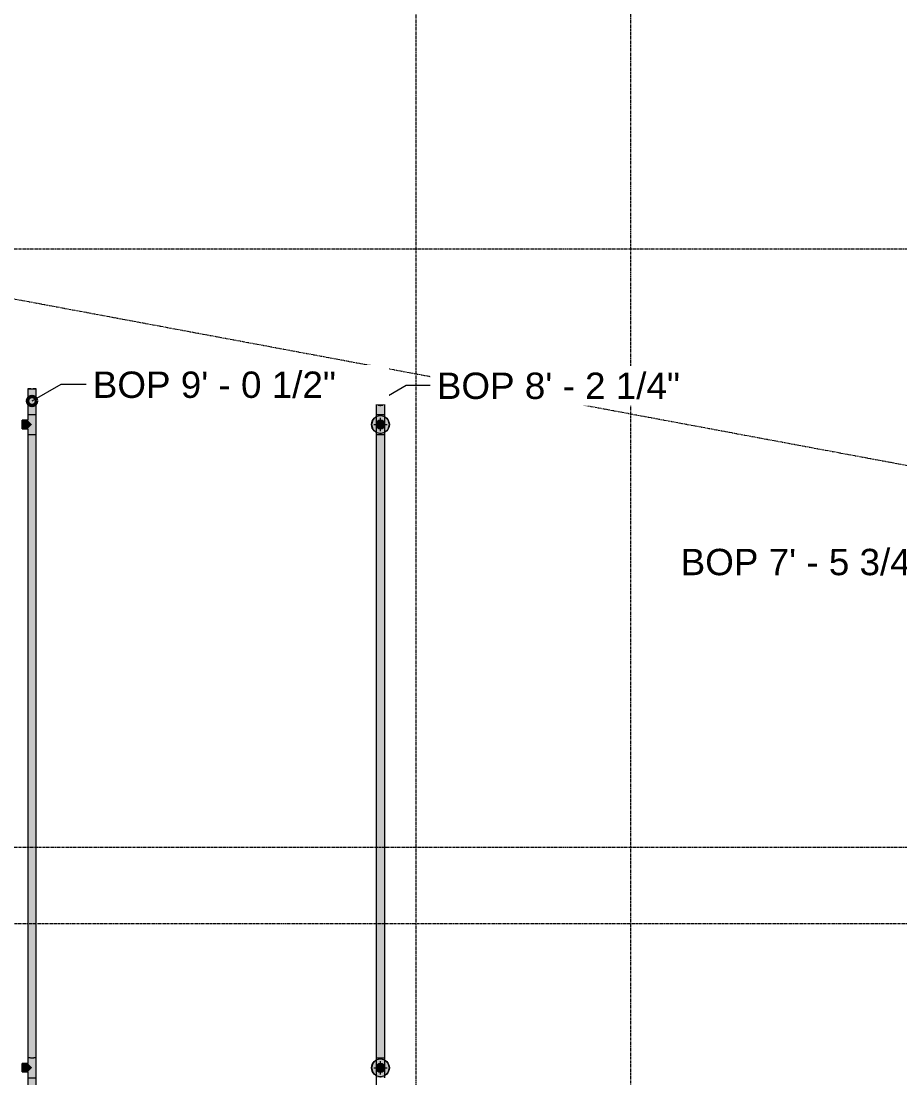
# Model space of a CAD drawing. Header units: inches. Extents: x -3679 to 241, y -496 to 1784.
# Drawn here: x -700.4 to -503.7, y 777.5 to 1014 of the extents above; entities that cross this region are included whole.
import ezdxf

# ---------------------------------------------------------------- set-up
doc = ezdxf.new("R2010")
doc.units = ezdxf.units.IN
doc.header["$MEASUREMENT"] = 0
doc.linetypes.add('Grid Line', pattern=[0.875, 0.5, -0.125, 0.125, -0.125])
for name, color, linetype, lineweight in [('A-ANNO-NOTE', 250, 'Continuous', 9), ('G-ANNO-DIMS', 251, 'Continuous', 9), ('P-PIPE', 1, 'Continuous', 9), ('P-PIPE-CNTR', 1, 'Continuous', 9), ('S-GRID', 8, 'Continuous', 9)]:
    doc.layers.add(name, color=color, linetype=linetype, lineweight=lineweight)
doc.styles.add('Arial_1', font='arial.ttf', dxfattribs={"height": 5.901198})

# ---------------------------------------------------------------- blocks, each defined once
blk = doc.blocks.new('Transition - Generic - Plumbing-CW-1199047-LOWER PARKING')
at = {"layer": 'P-PIPE'}
h = blk.add_hatch(color=256, dxfattribs=at)
h.paths.add_polyline_path([(-619.62, 779.71), (-619.62, 779.71), (-619.58, 779.85)], flags=0)
h.paths.add_polyline_path([(-620.81, 779.71), (-620.31, 779.71), (-620.14, 779.98), (-619.84, 779.98), (-619.69, 779.71), (-619.19, 779.71), (-619.43, 780.29), (-620, 780.53), (-620.57, 780.29), (-620.78, 779.8)], flags=0)
for points in [[(-620, 778.9), (-619.43, 779.14), (-619.19, 779.71), (-619.69, 779.71), (-619.86, 779.44), (-620.16, 779.44), (-620.31, 779.71), (-620.81, 779.71), (-620.57, 779.14), (-620.14, 778.96)], [(-620.16, 779.44), (-619.84, 779.44), (-619.69, 779.71), (-619.84, 779.98), (-620.16, 779.98), (-620.31, 779.71)]]:
    blk.add_hatch(color=256, dxfattribs=at).paths.add_polyline_path(points, flags=0)
for major_axis, start_param, end_param in [((0.812, 0.038), 6.236017, 9.37761), ((0.812, 0.038), 3.094424, 6.236017), ((0.312, 0.015), 6.236017, 9.37761), ((0.312, 0.015), 3.094424, 6.236017)]:
    blk.add_ellipse((-620, 779.71), major_axis=major_axis, ratio=0.999999, start_param=start_param, end_param=end_param, dxfattribs=at)
blk = doc.blocks.new('Transition - Generic - Plumbing-CW-1199075-LOWER PARKING')
at = {"layer": 'P-PIPE'}
h = blk.add_hatch(color=256, dxfattribs=at)
h.paths.add_polyline_path([(-619.62, 923.71), (-619.62, 923.71), (-619.58, 923.85)], flags=0)
h.paths.add_polyline_path([(-620.81, 923.71), (-620.31, 923.71), (-620.14, 923.98), (-619.84, 923.98), (-619.69, 923.71), (-619.19, 923.71), (-619.43, 924.29), (-620, 924.52), (-620.57, 924.29), (-620.78, 923.8)], flags=0)
for points in [[(-620, 922.9), (-619.43, 923.14), (-619.19, 923.71), (-619.69, 923.71), (-619.86, 923.44), (-620.16, 923.44), (-620.31, 923.71), (-620.81, 923.71), (-620.57, 923.14), (-620.14, 922.96)], [(-620.16, 923.44), (-619.84, 923.44), (-619.69, 923.71), (-619.84, 923.98), (-620.16, 923.98), (-620.31, 923.71)]]:
    blk.add_hatch(color=256, dxfattribs=at).paths.add_polyline_path(points, flags=0)
for major_axis, start_param, end_param in [((0.812, 0.04), 6.234492, 9.376084), ((0.812, 0.04), 3.092899, 6.234492), ((0.312, 0.015), 6.234492, 9.376085), ((0.312, 0.015), 3.092899, 6.234492)]:
    blk.add_ellipse((-620, 923.71), major_axis=major_axis, ratio=0.999999, start_param=start_param, end_param=end_param, dxfattribs=at)

msp = doc.modelspace()

# ---------------------------------------------------------------- hatches: boundary and pattern name
at = {"layer": 'A-ANNO-NOTE'}
for points in [[(-620, 921.71), (-619, 921.98), (-618.27, 922.71), (-618, 923.71), (-618.27, 924.71), (-619, 925.44), (-620, 925.71), (-621, 925.44), (-621.73, 924.71), (-622, 923.71), (-621.73, 922.71), (-621, 921.98)], [(-620, 777.71), (-619, 777.98), (-618.27, 778.71), (-618, 779.71), (-618.27, 780.71), (-619, 781.45), (-620, 781.71), (-621, 781.45), (-621.73, 780.71), (-622, 779.71), (-621.73, 778.71), (-621, 777.98)]]:
    msp.add_hatch(color=256, dxfattribs=at).paths.add_polyline_path(points, flags=0)
h = msp.add_hatch(color=256, dxfattribs=at)
edge = h.paths.add_edge_path(flags=0)
edge.add_arc((-620, 923.71), 2, 0, 360)
h = msp.add_hatch(color=256, dxfattribs=at)
edge = h.paths.add_edge_path(flags=0)
edge.add_arc((-620, 779.71), 2, 0, 360)
at = {"layer": 'P-PIPE'}
for points in [[(-698, 925.98), (-698, 931.74), (-698.95, 931.74), (-698.95, 925.98), (-698.47, 925.98), (-698.18, 925.98)], [(-620, 925.95), (-620, 931.71), (-620.95, 931.71), (-620.95, 925.95), (-620.47, 925.95), (-620.25, 925.95)], [(-620, 925.95), (-619.05, 925.95), (-619.05, 931.71), (-619.52, 931.71), (-620, 931.71), (-620, 926.57)], [(-698.95, 922.79), (-698.53, 923.2), (-698, 923.74), (-698.95, 924.69), (-700.24, 924.69), (-700.24, 924.21), (-700.24, 922.79)], [(-698, 781.98), (-698, 921.49), (-698.95, 921.49), (-698.95, 781.99), (-698.47, 781.98), (-698.18, 781.98)], [(-698, 781.98), (-697.05, 781.99), (-697.05, 921.5), (-697.52, 921.49), (-698, 921.49), (-698, 783.46)], [(-620, 781.95), (-619.05, 781.95), (-619.05, 921.46), (-619.52, 921.46), (-620, 921.46), (-620, 783.46)], [(-700.24, 778.79), (-698.95, 778.79), (-698.53, 779.21), (-698, 779.74), (-698.95, 780.69), (-700.24, 780.69), (-700.24, 780.21), (-700.24, 778.82)], [(-620, 778.76), (-619.75, 778.8), (-619.52, 778.89), (-619.32, 779.04), (-619.17, 779.24), (-619.08, 779.47), (-619.05, 779.72), (-619.08, 779.96), (-619.18, 780.19), (-619.18, 780.19), (-619.08, 779.96), (-619.05, 779.7), (-619.08, 779.47), (-619.18, 779.24), (-619.33, 779.04), (-619.54, 778.88), (-619.75, 778.8), (-620.01, 778.76), (-620.25, 778.8), (-620.47, 778.89), (-620.68, 779.05), (-620.82, 779.24), (-620.92, 779.47), (-620.95, 779.71), (-620.92, 779.96), (-620.82, 780.19), (-620.82, 780.19), (-620.92, 779.96), (-620.95, 779.71), (-620.92, 779.46), (-620.82, 779.23), (-620.67, 779.04), (-620.47, 778.89), (-620.24, 778.79), (-620, 778.76)], [(-698, 637.98), (-697.05, 637.99), (-697.05, 777.5), (-697.52, 777.5), (-698, 777.49), (-698, 645.65)]]:
    msp.add_hatch(color=256, dxfattribs=at).paths.add_polyline_path(points, flags=0)
h = msp.add_hatch(color=256, dxfattribs=at)
h.paths.add_polyline_path([(-697.08, 925.98), (-697.05, 925.98), (-697.05, 931.74), (-697.08, 931.74), (-697.08, 925.98)], flags=0)
h.paths.add_polyline_path([(-697.18, 925.98), (-697.08, 925.98), (-697.08, 931.74), (-697.18, 931.74), (-697.18, 925.98)], flags=0)
h.paths.add_polyline_path([(-697.33, 925.98), (-697.18, 925.98), (-697.18, 931.74), (-697.33, 931.74), (-697.33, 925.98)], flags=0)
h.paths.add_polyline_path([(-697.75, 925.98), (-697.33, 925.98), (-697.33, 931.74), (-697.52, 931.74)], flags=0)
h.paths.add_polyline_path([(-698, 925.98), (-697.75, 925.98), (-697.52, 931.74), (-698, 931.74)], flags=0)
h = msp.add_hatch(color=256, dxfattribs=at)
h.paths.add_polyline_path([(-697.32, 921.49), (-697.05, 921.5), (-697.05, 925.98), (-697.17, 925.98)], flags=0)
h.paths.add_polyline_path([(-697.32, 921.49), (-697.17, 925.98), (-697.32, 925.98)], flags=0)
h.paths.add_polyline_path([(-698.92, 922.82), (-698.95, 922.79), (-698.95, 921.5), (-698.92, 921.5), (-698.92, 922.82)], flags=0)
h.paths.add_polyline_path([(-698, 921.49), (-697.32, 921.49), (-697.32, 925.98), (-698.95, 925.98), (-698.95, 924.69), (-698, 923.74), (-698.92, 922.82), (-698.92, 921.5), (-698, 921.49)], flags=0)
h = msp.add_hatch(color=256, dxfattribs=at)
h.paths.add_polyline_path([(-620, 921.46), (-620.01, 922.76), (-620.25, 922.79), (-620.48, 922.89), (-620.69, 923.06), (-620.82, 923.24), (-620.93, 923.53), (-620.95, 923.71), (-620.95, 921.46), (-620.47, 921.46), (-620, 921.46)], flags=0)
h.paths.add_polyline_path([(-620.95, 923.71), (-620.9, 924), (-620.85, 924.13), (-620.79, 924.24), (-620.65, 924.4), (-620.48, 924.54), (-620.24, 924.63), (-620, 924.66), (-620, 925.95), (-620.95, 925.95), (-620.95, 923.88)], flags=0)
h = msp.add_hatch(color=256, dxfattribs=at)
h.paths.add_polyline_path([(-619.05, 923.71), (-619.05, 925.95), (-619.52, 925.95), (-620, 925.95), (-620, 924.66), (-619.75, 924.63), (-619.52, 924.53), (-619.33, 924.38), (-619.15, 924.14), (-619.1, 924), (-619.07, 923.89), (-619.05, 923.71)], flags=0)
h.paths.add_polyline_path([(-620, 921.46), (-619.05, 921.46), (-619.05, 923.7), (-619.08, 923.46), (-619.21, 923.18), (-619.35, 923.02), (-619.52, 922.89), (-619.76, 922.79), (-620, 922.76), (-620, 922.37)], flags=0)
h = msp.add_hatch(color=256, dxfattribs=at)
h.paths.add_polyline_path([(-620, 922.76), (-619.75, 922.79), (-619.52, 922.89), (-619.3, 923.08), (-619.18, 923.24), (-619.08, 923.47), (-619.05, 923.71), (-619.09, 923.98), (-619.18, 924.19), (-619.33, 924.38), (-619.57, 924.55), (-619.77, 924.63), (-620, 924.66), (-620.25, 924.63), (-620.47, 924.54), (-620.67, 924.38), (-620.82, 924.19), (-620.92, 923.96), (-620.95, 923.71), (-620.91, 923.45), (-620.82, 923.24), (-620.67, 923.04), (-620.47, 922.89), (-620.25, 922.79)], flags=0)
h.paths.add_polyline_path([(-620, 922.9), (-620.57, 923.14), (-620.81, 923.71), (-620.57, 924.29), (-620, 924.52), (-619.43, 924.29), (-619.19, 923.71), (-619.43, 923.14), (-619.9, 922.94)], flags=0)
h = msp.add_hatch(color=256, dxfattribs=at)
h.paths.add_polyline_path([(-620, 922.76), (-619.75, 922.8), (-619.52, 922.89), (-619.33, 923.04), (-619.17, 923.24), (-619.08, 923.47), (-619.05, 923.72), (-619.08, 923.96), (-619.18, 924.19), (-619.33, 924.39), (-619.53, 924.54), (-619.76, 924.63), (-620, 924.66), (-620.25, 924.63), (-620.48, 924.53), (-620.67, 924.38), (-620.82, 924.19), (-620.92, 923.96), (-620.95, 923.71), (-620.92, 923.46), (-620.82, 923.23), (-620.67, 923.04), (-620.47, 922.89), (-620.24, 922.79), (-620.01, 922.76)], flags=0)
h.paths.add_polyline_path([(-620, 922.76), (-620.25, 922.8), (-620.47, 922.89), (-620.68, 923.05), (-620.82, 923.24), (-620.92, 923.47), (-620.95, 923.71), (-620.92, 923.96), (-620.82, 924.19), (-620.67, 924.38), (-620.47, 924.54), (-620.24, 924.63), (-620, 924.66), (-619.75, 924.63), (-619.52, 924.53), (-619.33, 924.38), (-619.18, 924.19), (-619.08, 923.96), (-619.05, 923.71), (-619.08, 923.47), (-619.18, 923.24), (-619.33, 923.04), (-619.52, 922.89), (-619.75, 922.79), (-620, 922.76)], flags=0)
h = msp.add_hatch(color=256, dxfattribs=at)
h.paths.add_polyline_path([(-620.67, 781.95), (-620.67, 781.95), (-620.67, 783.46)], flags=0)
h.paths.add_polyline_path([(-620, 781.95), (-620, 921.46), (-620.95, 921.46), (-620.95, 781.95), (-620.47, 781.95), (-620.25, 781.95)], flags=0)
h = msp.add_hatch(color=256, dxfattribs=at)
h.paths.add_polyline_path([(-697.08, 777.5), (-697.05, 777.5), (-697.05, 781.99), (-697.08, 781.98)], flags=0)
h.paths.add_polyline_path([(-698.92, 778.83), (-698.95, 778.79), (-698.95, 777.5), (-698.92, 777.5), (-698.92, 778.82)], flags=0)
h.paths.add_polyline_path([(-698, 777.49), (-697.08, 777.5), (-697.08, 781.99), (-698.48, 781.98), (-698.95, 781.99), (-698.95, 780.69), (-698, 779.74), (-698.92, 778.83), (-698.92, 777.5), (-698, 777.49)], flags=0)
h = msp.add_hatch(color=256, dxfattribs=at)
h.paths.add_polyline_path([(-620, 777.46), (-620.01, 778.76), (-620.25, 778.79), (-620.48, 778.89), (-620.69, 779.06), (-620.82, 779.24), (-620.93, 779.53), (-620.95, 779.71), (-620.95, 777.46), (-620.47, 777.46), (-620.25, 777.46)], flags=0)
h.paths.add_polyline_path([(-620.95, 779.71), (-620.9, 780), (-620.84, 780.13), (-620.79, 780.24), (-620.65, 780.4), (-620.47, 780.54), (-620.25, 780.63), (-620, 780.66), (-620, 781.95), (-620.95, 781.95), (-620.95, 779.88)], flags=0)
h = msp.add_hatch(color=256, dxfattribs=at)
h.paths.add_polyline_path([(-620, 778.76), (-619.75, 778.8), (-619.52, 778.89), (-619.3, 779.08), (-619.18, 779.24), (-619.08, 779.47), (-619.05, 779.71), (-619.09, 779.98), (-619.18, 780.19), (-619.33, 780.38), (-619.57, 780.55), (-619.77, 780.63), (-620, 780.66), (-620.25, 780.63), (-620.47, 780.54), (-620.67, 780.38), (-620.82, 780.19), (-620.92, 779.96), (-620.95, 779.71), (-620.91, 779.45), (-620.82, 779.24), (-620.67, 779.04), (-620.47, 778.89), (-620.25, 778.8)], flags=0)
h.paths.add_polyline_path([(-620, 778.9), (-620.57, 779.14), (-620.81, 779.71), (-620.57, 780.29), (-620, 780.53), (-619.43, 780.29), (-619.19, 779.71), (-619.43, 779.14), (-619.9, 778.94)], flags=0)
h = msp.add_hatch(color=256, dxfattribs=at)
h.paths.add_polyline_path([(-619.05, 779.71), (-619.05, 781.95), (-619.52, 781.95), (-620, 781.95), (-620, 780.66), (-619.75, 780.63), (-619.52, 780.53), (-619.33, 780.38), (-619.16, 780.14), (-619.1, 780), (-619.07, 779.89), (-619.05, 779.71)], flags=0)
h.paths.add_polyline_path([(-620, 777.46), (-619.05, 777.46), (-619.05, 779.7), (-619.08, 779.46), (-619.21, 779.18), (-619.35, 779.02), (-619.52, 778.89), (-619.75, 778.79), (-620, 778.76), (-620, 778.16)], flags=0)
h = msp.add_hatch(color=256, dxfattribs=at)
h.paths.add_polyline_path([(-698.24, 777.49), (-698.24, 777.49), (-698.24, 772.86)], flags=0)
h.paths.add_polyline_path([(-698.47, 777.5), (-698.47, 777.49), (-698.47, 772.86)], flags=0)
h.paths.add_polyline_path([(-698, 637.98), (-698, 777.49), (-698.95, 777.5), (-698.95, 637.99), (-698.47, 637.98), (-698.18, 637.98)], flags=0)

# ---------------------------------------------------------------- linework, layer by layer
at = {"layer": 'A-ANNO-NOTE'}
for p, q in [((-621, 925.44), (-621.73, 924.71)), ((-620, 925.71), (-621, 925.44)), ((-619, 925.44), (-620, 925.71)), ((-618.27, 924.71), (-619, 925.44)), ((-621.73, 924.71), (-622, 923.71)), ((-622, 923.71), (-621.73, 922.71)), ((-621.73, 922.71), (-621, 921.98)), ((-619, 921.98), (-618.27, 922.71)), ((-618, 923.71), (-618.27, 924.71)), ((-618.27, 922.71), (-618, 923.71)), ((-621, 921.98), (-620, 921.71)), ((-620, 921.71), (-619, 921.98)), ((-621.73, 780.71), (-622, 779.71)), ((-621, 781.45), (-621.73, 780.71)), ((-620, 781.71), (-621, 781.45)), ((-619, 781.45), (-620, 781.71)), ((-618.27, 780.71), (-619, 781.45)), ((-618, 779.71), (-618.27, 780.71)), ((-622, 779.71), (-621.73, 778.71)), ((-621.73, 778.71), (-621, 777.98)), ((-619, 777.98), (-618.27, 778.71)), ((-618.27, 778.71), (-618, 779.71)), ((-621, 777.98), (-620, 777.71)), ((-620, 777.71), (-619, 777.98))]:
    msp.add_line(p, q, dxfattribs=at)
for centre in [(-620, 923.71), (-620, 779.71)]:
    msp.add_circle(centre, 2, dxfattribs=at)
at = {"layer": 'G-ANNO-DIMS'}
for p, q in [((-698, 928.99), (-691.46, 932.77)), ((-691.46, 932.77), (-685.9, 932.77)), ((-620, 929.19), (-614.21, 932.53)), ((-614.21, 932.53), (-608.87, 932.53))]:
    msp.add_line(p, q, dxfattribs=at)
at = {"layer": 'G-ANNO-DIMS', "lineweight": 50}
for centre in [(-698, 928.99), (-620, 929.19)]:
    msp.add_circle(centre, 1, dxfattribs=at)
at = {"layer": 'P-PIPE'}
for p, q in [((-698.95, 931.74), (-698.95, 925.98)), ((-697.05, 925.98), (-697.05, 931.74)), ((-620.95, 931.71), (-620.95, 925.95)), ((-619.05, 925.95), (-619.05, 931.71)), ((-698.95, 925.98), (-698.95, 924.69)), ((-697.05, 921.5), (-697.05, 925.98)), ((-620.95, 925.95), (-620.95, 923.71)), ((-619.05, 921.46), (-619.05, 925.95)), ((-698.95, 924.69), (-700.24, 924.69)), ((-700.24, 922.79), (-698.95, 922.79)), ((-698.95, 922.79), (-698.95, 921.5)), ((-620.95, 923.71), (-620.95, 921.46)), ((-620.95, 923.67), (-620.95, 923.66)), ((-619.05, 923.76), (-619.05, 923.76)), ((-698.95, 921.5), (-698.95, 781.99)), ((-697.05, 781.99), (-697.05, 921.5)), ((-620.95, 921.46), (-620.95, 781.95)), ((-619.05, 781.95), (-619.05, 921.46)), ((-698.95, 780.69), (-700.24, 780.69)), ((-698.95, 781.99), (-698.95, 780.69)), ((-697.05, 777.5), (-697.05, 781.99)), ((-620.95, 781.95), (-620.95, 779.71)), ((-619.05, 777.46), (-619.05, 781.95)), ((-700.24, 778.79), (-698.95, 778.79)), ((-698.95, 778.79), (-698.95, 777.5)), ((-620.95, 779.71), (-620.95, 777.46)), ((-620.95, 779.67), (-620.95, 779.66)), ((-619.05, 779.75), (-619.05, 779.76)), ((-698.95, 777.5), (-698.95, 637.99)), ((-697.05, 637.99), (-697.05, 777.5)), ((-620.95, 777.46), (-620.95, 650.7))]:
    msp.add_line(p, q, dxfattribs=at)
for centre, radius, start, end in [((-620, 923.71), 0.95, 0, 180), ((-620, 923.71), 0.95, 180, 0), ((-620, 923.24), 0.475, 201.3064, 270), ((-620, 924.19), 0.475, 20.9115, 90), ((-620, 779.71), 0.95, 0, 180), ((-620, 780.19), 0.475, 20.9256, 90), ((-620, 779.71), 0.95, 180, 0), ((-620, 779.24), 0.475, 201.2922, 270)]:
    msp.add_arc(centre, radius, start, end, dxfattribs=at)
for centre, major_axis, ratio, start_param, end_param in [((-698, 931.74), (0.95, 0), 0.004217, 1.832596, 3.141593), ((-698, 931.74), (0.95, 0), 0.004217, 3.141593, 4.712389), ((-698, 931.74), (0.95, 0), 0.004217, 4.712389, 6.283185), ((-698, 931.74), (0.95, 0), 0.004217, 0, 1.308997), ((-620, 931.71), (0.95, 0), 0.004166, 1.570796, 3.141593), ((-620, 931.71), (0.95, 0), 0.004166, 3.141593, 4.712389), ((-620, 931.71), (0.95, 0), 0.004166, 0, 1.570796), ((-620, 931.71), (0.95, 0), 0.004166, 4.712389, 6.283185), ((-698, 925.98), (0.951, 0), 0.004217, 3.145759, 3.665794), ((-698, 925.98), (0.951, 0), 0.004217, 3.669358, 3.927279), ((-698, 925.98), (0.95, 0), 0.004217, 3.929985, 4.18879), ((-698, 925.98), (0.951, 0), 0.004217, 3.931157, 4.188926), ((-698, 925.98), (0.95, 0), 0.004217, 4.192265, 4.45059), ((-698, 925.98), (0.951, 0), 0.004217, 4.192957, 4.450625), ((-698, 925.98), (0.95, 0), 0.004217, 4.454449, 4.712389), ((-698, 925.98), (0.951, 0), 0.004217, 4.454756, 4.712343), ((-698, 925.98), (0.95, 0), 0.004217, 4.716607, 4.974188), ((-698, 925.98), (0.951, 0), 0.004217, 4.716556, 4.974067), ((-698, 925.98), (0.95, 0), 0.004217, 4.978791, 5.235988), ((-698, 925.98), (0.951, 0), 0.004217, 4.978355, 5.235785), ((-698, 925.98), (0.95, 0), 0.004217, 5.241071, 5.497787), ((-698, 925.98), (0.951, 0), 0.004217, 5.240154, 5.497483), ((-698, 925.98), (0.951, 0), 0.004217, 5.501954, 5.759127), ((-698, 925.98), (0.951, 0), 0.004217, 5.763753, 6.020602), ((-698, 925.98), (0.951, 0), 0.004217, 6.025553, 6.283185), ((-620, 925.95), (0.951, 0), 0.004167, 3.141593, 3.403326), ((-620, 925.95), (0.951, 0), 0.004167, 3.405468, 3.665125), ((-620, 925.95), (0.951, 0), 0.004167, 3.666361, 3.926925), ((-620, 925.95), (0.951, 0), 0.004167, 3.927724, 4.188724), ((-620, 925.95), (0.951, 0), 0.004167, 4.189236, 4.450524), ((-620, 925.95), (0.95, 0), 0.004166, 4.45059, 4.712322), ((-620, 925.95), (0.951, 0), 0.004167, 4.450805, 4.712323), ((-620, 925.95), (0.95, 0), 0.004166, 4.712389, 4.974188), ((-620, 925.95), (0.951, 0), 0.004167, 4.71239, 6.283119), ((-620, 925.95), (0.95, 0), 0.004166, 4.974352, 5.235988), ((-620, 925.95), (0.95, 0), 0.004166, 5.236439, 5.497787), ((-620, 925.95), (0.95, 0), 0.004166, 5.498676, 5.759587), ((-700.24, 923.74), (0, 0.951), 0.004167, 0, 3.137376), ((-700.24, 923.74), (0, 0.951), 0.004167, 3.141593, 6.278968), ((-620, 923.71), (0.95, 0.046), 0.999999, 3.0929, 3.354699), ((-620, 923.71), (0.95, 0.046), 0.999999, 6.234492, 6.496292), ((-698, 921.5), (0.951, 0), 0.004217, 3.145759, 3.405422), ((-698, 921.5), (0.951, 0), 0.004217, 3.407559, 3.665794), ((-698, 921.5), (0.951, 0), 0.004217, 3.669358, 3.927279), ((-698, 921.5), (0.951, 0), 0.004217, 3.931157, 4.188926), ((-698, 921.5), (0.95, 0), 0.004217, 3.929985, 4.18879), ((-698, 921.5), (0.951, 0), 0.004217, 4.192957, 4.450625), ((-698, 921.5), (0.95, 0), 0.004217, 4.192265, 4.45059), ((-698, 921.5), (-0.951, 0), 0.004217, 1.313164, 1.570751), ((-698, 921.5), (0.95, 0), 0.004217, 4.454449, 4.712389), ((-698, 921.5), (0.951, 0), 0.004217, 4.716556, 4.974067), ((-698, 921.5), (0.95, 0), 0.004217, 4.716607, 4.974188), ((-698, 921.5), (0.951, 0), 0.004217, 4.978355, 5.235785), ((-698, 921.5), (0.95, 0), 0.004217, 4.978791, 5.235988), ((-698, 921.5), (0.951, 0), 0.004217, 5.240154, 5.497483), ((-698, 921.5), (0.95, 0), 0.004217, 5.241071, 5.497787), ((-698, 921.5), (0.951, 0), 0.004217, 5.501954, 5.759127), ((-698, 921.5), (0.951, 0), 0.004217, 5.763753, 6.020602), ((-698, 921.5), (0.951, 0), 0.004217, 6.025553, 6.283185), ((-620, 921.46), (0.951, 0), 0.004167, 3.141593, 4.712323), ((-620, 921.46), (0.95, 0), 0.004167, 3.665191, 3.925948), ((-620, 921.46), (0.95, 0), 0.004167, 3.926991, 4.188194), ((-620, 921.46), (0.95, 0), 0.004167, 4.18879, 4.450287), ((-620, 921.46), (0.95, 0), 0.004167, 4.45059, 4.712322), ((-620, 921.46), (0.951, 0), 0.004167, 4.71239, 6.283119), ((-620, 921.46), (0.95, 0), 0.004167, 4.712389, 4.974188), ((-620, 921.46), (0.95, 0), 0.004167, 4.974352, 5.235988), ((-620, 921.46), (0.95, 0), 0.004167, 5.236439, 5.497787), ((-620, 921.46), (0.95, 0), 0.004167, 5.498676, 5.759587), ((-700.24, 779.74), (0, 0.951), 0.004504, 0, 3.137375), ((-700.24, 779.74), (0, 0.951), 0.004504, 3.141593, 6.278968), ((-698, 781.99), (-0.951, 0), 0.004217, 0.004504, 0.524101), ((-698, 781.99), (0.951, 0), 0.004217, 3.669696, 3.927226), ((-698, 781.99), (0.95, 0), 0.004217, 3.930288, 4.18879), ((-698, 781.99), (0.951, 0), 0.004217, 3.931495, 4.188896), ((-698, 781.99), (0.95, 0), 0.004217, 4.192584, 4.45059), ((-698, 781.99), (0.951, 0), 0.004217, 4.193294, 4.450609), ((-698, 781.99), (0.95, 0), 0.004217, 4.45478, 4.712389), ((-698, 781.99), (0.951, 0), 0.004217, 4.455094, 4.71234), ((-698, 781.99), (0.95, 0), 0.004217, 4.716949, 4.974188), ((-698, 781.99), (0.951, 0), 0.004217, 4.716893, 4.974075), ((-698, 781.99), (0.95, 0), 0.004217, 4.979145, 5.235988), ((-698, 781.99), (0.951, 0), 0.004217, 4.978693, 5.235805), ((-698, 781.99), (0.95, 0), 0.004217, 5.24144, 5.497787), ((-698, 781.99), (0.951, 0), 0.004217, 5.240492, 5.497518), ((-698, 781.99), (0.951, 0), 0.004217, 5.502291, 5.759185), ((-698, 781.99), (0.951, 0), 0.004217, 5.764091, 6.020708), ((-698, 781.99), (0.951, 0), 0.004217, 6.02589, 6.283185), ((-620, 781.95), (0.951, 0), 0.004167, 3.141593, 3.403333), ((-620, 781.95), (0.951, 0), 0.004167, 3.40547, 3.665132), ((-620, 781.95), (0.951, 0), 0.004167, 3.666363, 3.926931), ((-620, 781.95), (0.95, 0), 0.004167, 3.665191, 3.925956), ((-620, 781.95), (0.951, 0), 0.004167, 3.927725, 4.188731), ((-620, 781.95), (0.95, 0), 0.004167, 3.926991, 4.188201), ((-620, 781.95), (0.951, 0), 0.004167, 4.189236, 4.45053), ((-620, 781.95), (0.95, 0), 0.004167, 4.18879, 4.450294), ((-620, 781.95), (0.951, 0), 0.004167, 4.450805, 4.71233), ((-620, 781.95), (0.95, 0), 0.004167, 4.45059, 4.712329), ((-620, 781.95), (-0.951, 0), 0.004167, 1.570797, 1.832378), ((-620, 781.95), (0.95, 0), 0.004167, 4.712389, 4.974188), ((-620, 781.95), (0.951, 0), 0.004167, 4.974129, 5.235535), ((-620, 781.95), (0.95, 0), 0.004167, 4.974359, 5.235988), ((-620, 781.95), (0.951, 0), 0.004167, 5.235928, 5.497041), ((-620, 781.95), (0.95, 0), 0.004167, 5.236447, 5.497787), ((-620, 781.95), (0.951, 0), 0.004167, 5.497728, 5.758395), ((-620, 781.95), (0.95, 0), 0.004167, 5.498683, 5.759587), ((-620, 781.95), (0.951, 0), 0.004167, 5.759527, 6.019271), ((-620, 781.95), (0.951, 0), 0.004167, 6.021327, 6.283126), ((-620, 779.71), (0.95, 0.045), 0.999999, 3.094424, 3.356223), ((-620, 779.71), (0.95, 0.045), 0.999999, 6.236017, 6.497816), ((-698, 777.5), (0.951, 0), 0.004217, 3.146097, 3.405106), ((-698, 777.5), (0.951, 0), 0.004217, 3.407896, 3.665694), ((-698, 777.5), (0.951, 0), 0.004217, 3.669696, 3.927226), ((-698, 777.5), (0.951, 0), 0.004217, 3.931495, 4.188896), ((-698, 777.5), (0.95, 0), 0.004217, 3.930288, 4.18879), ((-698, 777.5), (0.951, 0), 0.004217, 4.193294, 4.450609), ((-698, 777.5), (0.95, 0), 0.004217, 4.192584, 4.45059), ((-698, 777.5), (-0.951, 0), 0.004217, 1.313501, 1.570747), ((-698, 777.5), (0.95, 0), 0.004217, 4.45478, 4.712389), ((-698, 777.5), (0.951, 0), 0.004217, 4.716893, 4.974075), ((-698, 777.5), (0.95, 0), 0.004217, 4.716949, 4.974188), ((-698, 777.5), (0.951, 0), 0.004217, 4.978693, 5.235805), ((-698, 777.5), (0.95, 0), 0.004217, 4.979145, 5.235988), ((-698, 777.5), (0.951, 0), 0.004217, 5.240492, 5.497518), ((-698, 777.5), (0.95, 0), 0.004217, 5.24144, 5.497787), ((-698, 777.5), (0.951, 0), 0.004217, 5.502291, 5.759185), ((-698, 777.5), (0.951, 0), 0.004217, 5.764091, 6.020708), ((-698, 777.5), (0.951, 0), 0.004217, 6.02589, 6.283185)]:
    msp.add_ellipse(centre, major_axis=major_axis, ratio=ratio, start_param=start_param, end_param=end_param, dxfattribs=at)
at = {"layer": 'P-PIPE-CNTR'}
for p, q in [((-620, 924.52), (-620, 925.21)), ((-621.5, 923.71), (-620.81, 923.71)), ((-620, 922.21), (-620, 922.9)), ((-619.19, 923.71), (-618.5, 923.71)), ((-620, 780.52), (-620, 781.21)), ((-621.5, 779.71), (-620.81, 779.71)), ((-620, 778.21), (-620, 778.9)), ((-619.19, 779.71), (-618.5, 779.71))]:
    msp.add_line(p, q, dxfattribs=at)
at = {"layer": 'S-GRID', "linetype": 'Grid Line'}
for p, q in [((-612, -484.26), (-612, 1771.74)), ((-564, 1771.74), (-564, -484.26)), ((-3580, 1488.28), (228, 778.5)), ((228, 963), (-3666.39, 963)), ((228, 829), (-3666.39, 829)), ((-3666.39, 812), (228, 812))]:
    msp.add_line(p, q, dxfattribs=at)

# ---------------------------------------------------------------- block references
at = {"layer": 'P-PIPE'}
for name in ['Transition - Generic - Plumbing-CW-1199075-LOWER PARKING', 'Transition - Generic - Plumbing-CW-1199047-LOWER PARKING']:
    msp.add_blockref(name, (0, 0), dxfattribs=at)

# ---------------------------------------------------------------- next in the draw order: texts
at = {"layer": 'G-ANNO-DIMS', "char_height": 5.9012, "width": 64.872, "attachment_point": 1, "line_spacing_factor": 0.938532, "style": 'Arial_1', "bg_fill": 3, "box_fill_scale": 1.25, "bg_fill_color": 0, "bg_fill_transparency": 0}
for s, insert in [('BOP 9\' - 0 1/2"', (-684.4, 935.58)), ('BOP 8\' - 2 1/4"', (-607.37, 935.34)), ('BOP 7\' - 5 3/4"', (-552.78, 895.89))]:
    msp.add_mtext(s, dxfattribs=dict(at, insert=insert))

doc.saveas('drawing.dxf')
